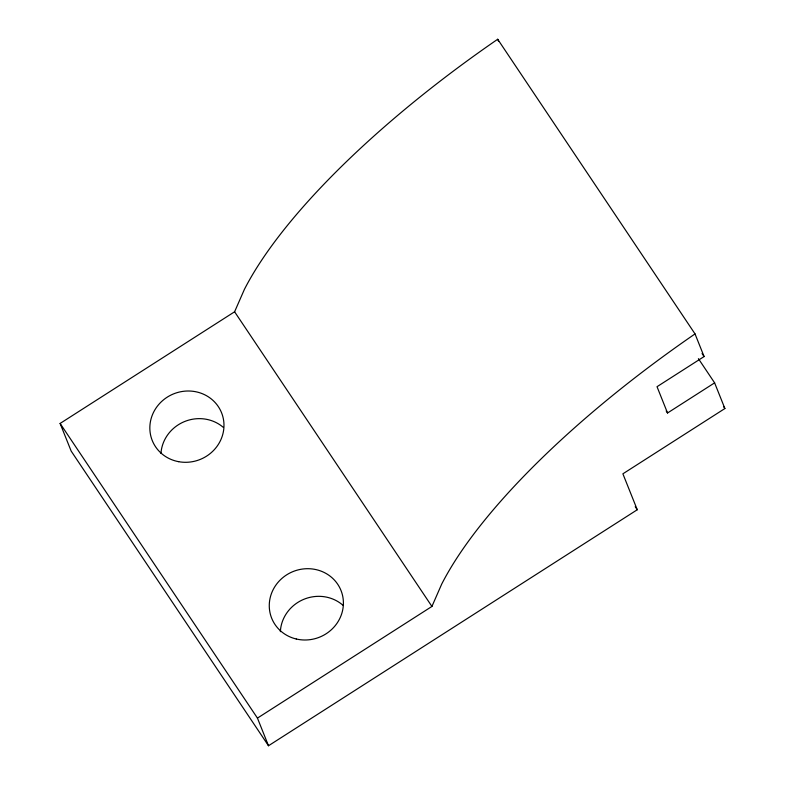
<?xml version="1.0" encoding="UTF-8"?>
<svg xmlns="http://www.w3.org/2000/svg" width="785" height="785" viewBox="0 0 785 785"><rect width="100%" height="100%" fill="white"/><g stroke="black" fill="none" stroke-linecap="round" stroke-linejoin="round"><path stroke-width="1.18" d="M714.615 382.854L724.889 408.534L622.888 473.816L637.263 509.75L268.499 745.75L71.17 451.09L60.111 423.449L234.597 311.782L244.4 289.39A420.014 131.321 -33.8 0 1 497.7 39.25L695.029 333.91L704.096 356.567L657.025 386.701L667.535 412.988L714.615 382.854L698.405 358.657M268.499 745.75L257.451 718.108L431.927 606.442L441.729 584.04A420.014 131.321 -33.8 0 1 695.029 333.91M702.065 353.535L704.096 356.567M723.525 406.502L724.889 408.534M666.19 410.967L667.535 412.988M635.222 506.698L637.263 509.75M234.597 311.782L431.927 606.442M60.111 423.449L257.451 718.108M497.7 39.25L498.603 41.507M280.363 631.68A37.337 35.384 -21.8 0 1 303.667 599.377A37.337 35.384 -21.8 0 1 343.104 605.402M160.964 453.465A37.337 35.384 -21.8 0 1 184.171 421.712A37.337 35.384 -21.8 0 1 223.175 427.266M296.269 639A37.337 35.384 -21.8 0 0 342.27 594.304A37.337 35.384 -21.8 0 0 280.471 579.742A37.337 35.384 -21.8 0 0 296.269 639M178.676 461.688A37.337 35.384 -21.8 0 0 222.332 414.882A37.337 35.384 -21.8 0 0 159.728 403.392A37.337 35.384 -21.8 0 0 178.676 461.688"/></g></svg>
